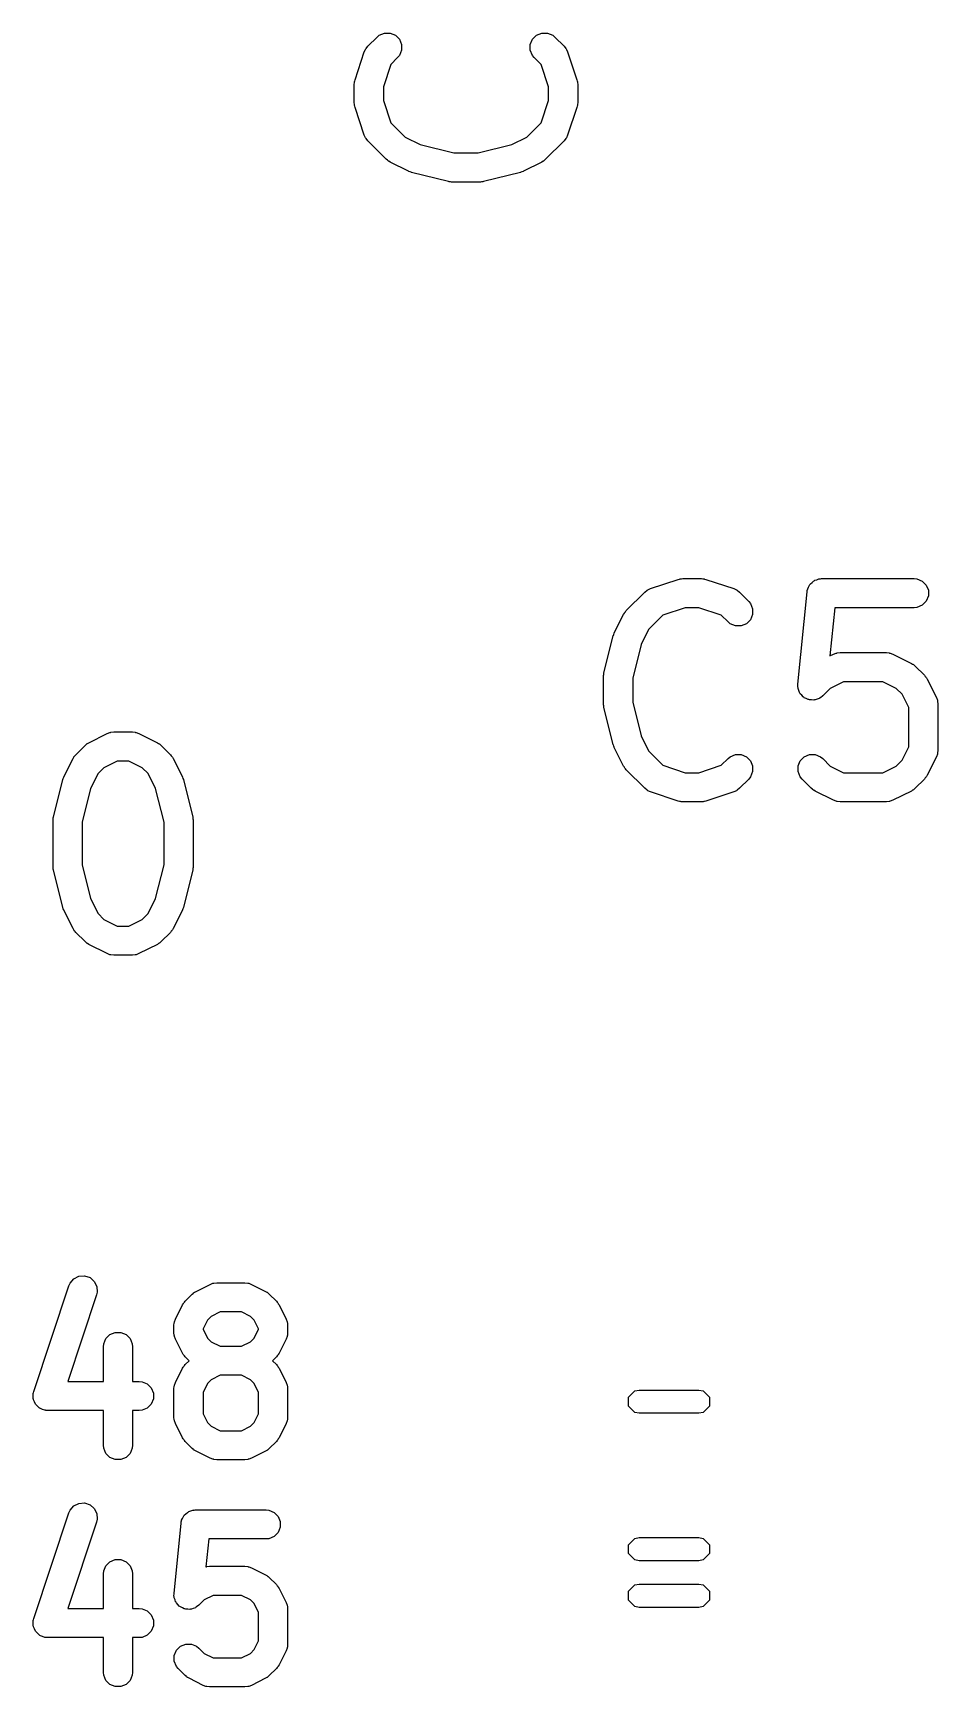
# Model space of a CAD drawing. Extents: x 1.07 to 8.07, y -3.47 to -0.77.
# Drawn here: x 5.9243 to 6.1077, y -1.8441 to -1.5086 of the extents above; entities that cross this region are included whole.
import ezdxf

# ---------------------------------------------------------------- set-up
doc = ezdxf.new("R2010")
doc.units = 0
doc.header["$MEASUREMENT"] = 0
doc.layers.add('BLACK', color=7, linetype='CONTINUOUS')

msp = doc.modelspace()

# ---------------------------------------------------------------- linework, layer by layer
at = {"layer": 'BLACK', "linetype": 'CONTINUOUS'}
for p, q in [((5.9921, -1.51132), (5.99398, -1.50944)), ((5.99398, -1.50944), (5.99442, -1.50907)), ((5.99442, -1.50907), (5.99549, -1.50863)), ((5.99549, -1.50863), (5.99664, -1.50863)), ((5.99664, -1.50863), (5.99771, -1.50907)), ((5.99771, -1.50907), (5.99852, -1.50989)), ((6.02548, -1.50989), (6.0263, -1.50907)), ((6.0263, -1.50907), (6.02736, -1.50863)), ((6.02736, -1.50863), (6.02851, -1.50863)), ((6.02851, -1.50863), (6.02958, -1.50907)), ((6.02958, -1.50907), (6.03002, -1.50944)), ((6.03002, -1.50944), (6.0319, -1.51132)), ((5.98951, -1.5181), (5.99139, -1.51247)), ((5.99139, -1.51247), (5.99163, -1.51194)), ((5.99163, -1.51194), (5.99169, -1.51186)), ((5.99169, -1.51186), (5.99174, -1.51176)), ((5.99174, -1.51176), (5.9921, -1.51132)), ((5.99852, -1.50989), (5.99896, -1.51095)), ((5.99896, -1.51211), (5.99852, -1.51317)), ((5.99896, -1.51095), (5.99896, -1.51211)), ((6.02504, -1.51095), (6.02548, -1.50989)), ((6.02504, -1.51211), (6.02504, -1.51095)), ((6.02548, -1.51317), (6.02504, -1.51211)), ((6.0319, -1.51132), (6.03227, -1.51176)), ((6.03227, -1.51176), (6.03231, -1.51186)), ((6.03231, -1.51186), (6.03238, -1.51194)), ((6.03238, -1.51194), (6.03261, -1.51247)), ((6.03261, -1.51247), (6.03449, -1.5181)), ((5.99677, -1.515), (5.99527, -1.51951)), ((5.99815, -1.51362), (5.99677, -1.515)), ((5.99852, -1.51317), (5.99815, -1.51362)), ((6.02585, -1.51362), (6.02548, -1.51317)), ((6.02723, -1.515), (6.02585, -1.51362)), ((6.02873, -1.51951), (6.02723, -1.515)), ((5.98936, -1.51903), (5.98939, -1.51874)), ((5.98936, -1.52278), (5.98936, -1.51903)), ((5.98939, -1.51866), (5.98941, -1.51856)), ((5.98939, -1.51874), (5.98939, -1.51866)), ((5.98941, -1.51856), (5.98942, -1.51845)), ((5.98942, -1.51845), (5.98945, -1.51838)), ((5.98945, -1.51838), (5.98951, -1.5181)), ((5.99527, -1.51951), (5.99527, -1.5223)), ((6.02873, -1.5223), (6.02873, -1.51951)), ((6.03449, -1.5181), (6.03455, -1.51838)), ((6.03455, -1.51838), (6.03458, -1.51845)), ((6.03458, -1.51845), (6.03459, -1.51856)), ((6.03459, -1.51856), (6.03462, -1.51866)), ((6.03462, -1.51866), (6.03461, -1.51874)), ((6.03461, -1.51874), (6.03464, -1.51903)), ((6.03464, -1.51903), (6.03464, -1.52278)), ((5.98939, -1.52307), (5.98936, -1.52278)), ((5.99527, -1.5223), (5.99677, -1.52681)), ((6.02723, -1.52681), (6.02873, -1.5223)), ((6.03464, -1.52278), (6.03461, -1.52307)), ((5.98939, -1.52315), (5.98939, -1.52307)), ((5.98941, -1.52325), (5.98939, -1.52315)), ((5.98942, -1.52335), (5.98941, -1.52325)), ((5.98945, -1.52343), (5.98942, -1.52335)), ((5.98951, -1.52371), (5.98945, -1.52343)), ((5.99139, -1.52934), (5.98951, -1.52371)), ((6.03449, -1.52371), (6.03261, -1.52934)), ((6.03455, -1.52343), (6.03449, -1.52371)), ((6.03458, -1.52335), (6.03455, -1.52343)), ((6.03459, -1.52325), (6.03458, -1.52335)), ((6.03462, -1.52315), (6.03459, -1.52325)), ((6.03461, -1.52307), (6.03462, -1.52315)), ((5.99163, -1.52987), (5.99139, -1.52934)), ((5.99677, -1.52681), (5.99969, -1.52973)), ((6.02431, -1.52973), (6.02723, -1.52681)), ((6.03261, -1.52934), (6.03238, -1.52987)), ((5.99169, -1.52995), (5.99163, -1.52987)), ((5.99174, -1.53004), (5.99169, -1.52995)), ((5.9921, -1.53049), (5.99174, -1.53004)), ((5.99585, -1.53424), (5.9921, -1.53049)), ((5.99969, -1.52973), (6.00272, -1.53124)), ((6.00272, -1.53124), (6.00955, -1.53295)), ((6.00955, -1.53295), (6.01445, -1.53295)), ((6.01445, -1.53295), (6.02128, -1.53124)), ((6.02128, -1.53124), (6.02431, -1.52973)), ((6.0319, -1.53049), (6.02815, -1.53424)), ((6.03227, -1.53004), (6.0319, -1.53049)), ((6.03231, -1.52995), (6.03227, -1.53004)), ((6.03238, -1.52987), (6.03231, -1.52995)), ((5.99608, -1.53443), (5.99585, -1.53424)), ((5.99613, -1.53448), (5.99608, -1.53443)), ((5.99622, -1.53454), (5.99613, -1.53448)), ((5.9963, -1.53461), (5.99622, -1.53454)), ((5.99637, -1.53464), (5.9963, -1.53461)), ((5.99662, -1.53479), (5.99637, -1.53464)), ((6.00037, -1.53667), (5.99662, -1.53479)), ((6.02738, -1.53479), (6.02363, -1.53667)), ((6.02763, -1.53464), (6.02738, -1.53479)), ((6.0277, -1.53461), (6.02763, -1.53464)), ((6.02778, -1.53454), (6.0277, -1.53461)), ((6.02787, -1.53448), (6.02778, -1.53454)), ((6.02792, -1.53443), (6.02787, -1.53448)), ((6.02815, -1.53424), (6.02792, -1.53443)), ((6.00041, -1.53668), (6.00037, -1.53667)), ((6.00043, -1.5367), (6.00041, -1.53668)), ((6.00067, -1.53678), (6.00043, -1.5367)), ((6.00091, -1.53687), (6.00067, -1.53678)), ((6.00093, -1.53688), (6.00091, -1.53687)), ((6.00097, -1.53689), (6.00093, -1.53688)), ((6.00847, -1.53877), (6.00097, -1.53689)), ((6.00857, -1.53878), (6.00847, -1.53877)), ((6.00861, -1.5388), (6.00857, -1.53878)), ((6.00883, -1.53882), (6.00861, -1.5388)), ((6.00905, -1.53885), (6.00883, -1.53882)), ((6.00909, -1.53884), (6.00905, -1.53885)), ((6.00919, -1.53885), (6.00909, -1.53884)), ((6.01481, -1.53885), (6.00919, -1.53885)), ((6.01491, -1.53884), (6.01481, -1.53885)), ((6.01496, -1.53885), (6.01491, -1.53884)), ((6.01517, -1.53882), (6.01496, -1.53885)), ((6.01539, -1.5388), (6.01517, -1.53882)), ((6.01543, -1.53878), (6.01539, -1.5388)), ((6.01553, -1.53877), (6.01543, -1.53878)), ((6.02303, -1.53689), (6.01553, -1.53877)), ((6.02307, -1.53688), (6.02303, -1.53689)), ((6.02309, -1.53687), (6.02307, -1.53688)), ((6.02333, -1.53678), (6.02309, -1.53687)), ((6.02357, -1.5367), (6.02333, -1.53678)), ((6.02359, -1.53668), (6.02357, -1.5367)), ((6.02363, -1.53667), (6.02359, -1.53668)), ((6.0494, -1.62131), (6.05503, -1.61944)), ((6.05503, -1.61944), (6.05531, -1.61937)), ((6.05531, -1.61937), (6.05539, -1.61934)), ((6.05539, -1.61934), (6.05549, -1.61933)), ((6.05549, -1.61933), (6.05559, -1.61931)), ((6.05559, -1.61931), (6.05567, -1.61931)), ((6.05567, -1.61931), (6.05596, -1.61928)), ((6.05596, -1.61928), (6.05971, -1.61928)), ((6.05971, -1.61928), (6.06, -1.61931)), ((6.06, -1.61931), (6.06008, -1.61931)), ((6.06008, -1.61931), (6.06018, -1.61933)), ((6.06018, -1.61933), (6.06029, -1.61934)), ((6.06029, -1.61934), (6.06036, -1.61937)), ((6.06036, -1.61937), (6.06065, -1.61944)), ((6.06065, -1.61944), (6.06627, -1.62131)), ((6.0818, -1.62036), (6.08214, -1.62009)), ((6.08214, -1.62009), (6.08244, -1.61978)), ((6.08244, -1.61978), (6.08258, -1.61972)), ((6.08258, -1.61972), (6.0827, -1.61963)), ((6.0827, -1.61963), (6.08311, -1.61951)), ((6.08311, -1.61951), (6.08351, -1.61934)), ((6.08351, -1.61934), (6.08373, -1.61932)), ((6.08373, -1.61932), (6.0838, -1.6193)), ((6.0838, -1.6193), (6.08387, -1.61931)), ((6.08387, -1.61931), (6.08408, -1.61928)), ((6.08408, -1.61928), (6.10283, -1.61928)), ((6.10283, -1.61928), (6.10341, -1.61934)), ((6.10341, -1.61934), (6.10447, -1.61978)), ((6.10447, -1.61978), (6.10529, -1.6206)), ((6.0445, -1.62577), (6.04825, -1.62202)), ((6.04825, -1.62202), (6.0487, -1.62166)), ((6.0487, -1.62166), (6.0488, -1.62162)), ((6.0488, -1.62162), (6.04888, -1.62155)), ((6.04888, -1.62155), (6.0494, -1.62131)), ((6.06627, -1.62131), (6.0668, -1.62155)), ((6.0668, -1.62155), (6.06688, -1.62162)), ((6.06688, -1.62162), (6.06698, -1.62166)), ((6.06698, -1.62166), (6.06742, -1.62202)), ((6.06742, -1.62202), (6.0693, -1.6239)), ((6.07927, -1.64069), (6.08115, -1.62194)), ((6.08115, -1.62194), (6.08119, -1.62173)), ((6.08119, -1.62166), (6.08122, -1.62159)), ((6.08119, -1.62173), (6.08119, -1.62166)), ((6.08122, -1.62159), (6.08126, -1.62138)), ((6.08126, -1.62138), (6.08146, -1.621)), ((6.08146, -1.621), (6.08163, -1.6206)), ((6.08163, -1.6206), (6.08173, -1.62049)), ((6.08173, -1.62049), (6.0818, -1.62036)), ((6.10529, -1.6206), (6.10573, -1.62166)), ((6.10573, -1.62281), (6.10529, -1.62388)), ((6.10573, -1.62166), (6.10573, -1.62281)), ((6.04207, -1.63029), (6.04395, -1.62654)), ((6.04395, -1.62654), (6.0441, -1.62629)), ((6.0441, -1.62629), (6.04413, -1.62622)), ((6.04413, -1.62622), (6.0442, -1.62614)), ((6.0442, -1.62614), (6.04426, -1.62605)), ((6.04426, -1.62605), (6.04431, -1.626)), ((6.04431, -1.626), (6.0445, -1.62577)), ((6.05193, -1.62669), (6.04901, -1.62961)), ((6.05644, -1.62519), (6.05193, -1.62669)), ((6.05923, -1.62519), (6.05644, -1.62519)), ((6.06374, -1.62669), (6.05923, -1.62519)), ((6.06512, -1.62807), (6.06374, -1.62669)), ((6.0693, -1.6239), (6.06967, -1.62435)), ((6.06967, -1.62435), (6.07011, -1.62541)), ((6.07011, -1.62656), (6.06967, -1.62763)), ((6.07011, -1.62541), (6.07011, -1.62656)), ((6.08676, -1.62519), (6.08578, -1.63496)), ((6.10283, -1.62519), (6.08676, -1.62519)), ((6.10341, -1.62513), (6.10283, -1.62519)), ((6.10447, -1.62469), (6.10341, -1.62513)), ((6.10529, -1.62388), (6.10447, -1.62469)), ((6.04901, -1.62961), (6.0475, -1.63264)), ((6.06557, -1.62844), (6.06512, -1.62807)), ((6.06663, -1.62888), (6.06557, -1.62844)), ((6.06779, -1.62888), (6.06663, -1.62888)), ((6.06885, -1.62844), (6.06779, -1.62888)), ((6.06967, -1.62763), (6.06885, -1.62844)), ((6.03997, -1.63839), (6.04185, -1.63089)), ((6.04185, -1.63089), (6.04186, -1.63085)), ((6.04186, -1.63085), (6.04187, -1.63083)), ((6.04187, -1.63083), (6.04196, -1.63059)), ((6.04196, -1.63059), (6.04204, -1.63035)), ((6.04204, -1.63035), (6.04206, -1.63033)), ((6.04206, -1.63033), (6.04207, -1.63029)), ((6.0475, -1.63264), (6.04579, -1.63947)), ((6.08578, -1.63496), (6.08651, -1.63459)), ((6.08651, -1.63459), (6.08705, -1.63439)), ((6.08705, -1.63439), (6.08716, -1.63438)), ((6.08716, -1.63438), (6.08726, -1.63434)), ((6.08726, -1.63434), (6.08783, -1.63428)), ((6.08783, -1.63428), (6.09721, -1.63428)), ((6.09721, -1.63428), (6.09778, -1.63434)), ((6.09778, -1.63434), (6.09788, -1.63438)), ((6.09788, -1.63438), (6.09799, -1.63439)), ((6.09799, -1.63439), (6.09853, -1.63459)), ((6.09853, -1.63459), (6.10228, -1.63647)), ((6.10228, -1.63647), (6.10252, -1.63662)), ((6.10252, -1.63662), (6.1026, -1.63665)), ((6.1026, -1.63665), (6.10268, -1.63672)), ((6.10268, -1.63672), (6.10277, -1.63678)), ((6.10277, -1.63678), (6.10282, -1.63684)), ((6.10282, -1.63684), (6.10304, -1.63702)), ((6.03989, -1.63897), (6.03992, -1.63875)), ((6.0399, -1.63901), (6.03989, -1.63897)), ((6.03989, -1.63911), (6.0399, -1.63901)), ((6.03989, -1.64473), (6.03989, -1.63911)), ((6.03992, -1.63875), (6.03994, -1.63853)), ((6.03994, -1.63853), (6.03996, -1.63849)), ((6.03996, -1.63849), (6.03997, -1.63839)), ((6.04579, -1.63947), (6.04579, -1.64437)), ((6.08853, -1.64019), (6.08583, -1.64154)), ((6.09651, -1.64019), (6.08853, -1.64019)), ((6.09921, -1.64154), (6.09651, -1.64019)), ((6.10304, -1.63702), (6.10492, -1.6389)), ((6.10492, -1.6389), (6.1051, -1.63912)), ((6.1051, -1.63912), (6.10516, -1.63917)), ((6.10516, -1.63917), (6.10522, -1.63926)), ((6.10522, -1.63926), (6.10529, -1.63934)), ((6.10529, -1.63934), (6.10532, -1.63942)), ((6.10532, -1.63942), (6.10547, -1.63966)), ((6.10547, -1.63966), (6.10735, -1.64341)), ((6.07927, -1.64127), (6.07927, -1.64069)), ((6.07931, -1.64141), (6.07927, -1.64127)), ((6.07931, -1.64156), (6.07931, -1.64141)), ((6.07948, -1.64196), (6.07931, -1.64156)), ((6.0796, -1.64237), (6.07948, -1.64196)), ((6.0797, -1.64249), (6.0796, -1.64237)), ((6.07975, -1.64263), (6.0797, -1.64249)), ((6.08006, -1.64293), (6.07975, -1.64263)), ((6.08033, -1.64326), (6.08006, -1.64293)), ((6.08046, -1.64333), (6.08033, -1.64326)), ((6.08057, -1.64344), (6.08046, -1.64333)), ((6.08097, -1.6436), (6.08057, -1.64344)), ((6.08135, -1.64381), (6.08097, -1.6436)), ((6.0836, -1.64359), (6.08318, -1.64372)), ((6.08371, -1.6435), (6.0836, -1.64359)), ((6.08385, -1.64344), (6.08371, -1.6435)), ((6.0843, -1.64307), (6.08385, -1.64344)), ((6.08583, -1.64154), (6.0843, -1.64307)), ((6.1004, -1.64273), (6.09921, -1.64154)), ((6.10175, -1.64543), (6.1004, -1.64273)), ((6.10735, -1.64341), (6.10755, -1.64395)), ((6.0399, -1.64483), (6.03989, -1.64473)), ((6.03989, -1.64488), (6.0399, -1.64483)), ((6.03992, -1.64509), (6.03989, -1.64488)), ((6.03994, -1.64531), (6.03992, -1.64509)), ((6.03996, -1.64535), (6.03994, -1.64531)), ((6.03997, -1.64545), (6.03996, -1.64535)), ((6.04185, -1.65295), (6.03997, -1.64545)), ((6.04579, -1.64437), (6.0475, -1.6512)), ((6.0815, -1.64382), (6.08135, -1.64381)), ((6.08163, -1.64388), (6.0815, -1.64382)), ((6.08206, -1.64388), (6.08163, -1.64388)), ((6.08249, -1.64392), (6.08206, -1.64388)), ((6.08264, -1.64388), (6.08249, -1.64392)), ((6.08278, -1.64388), (6.08264, -1.64388)), ((6.08318, -1.64372), (6.08278, -1.64388)), ((6.10175, -1.65341), (6.10175, -1.64543)), ((6.10755, -1.64395), (6.10756, -1.64406)), ((6.10756, -1.64406), (6.1076, -1.64416)), ((6.1076, -1.64416), (6.10766, -1.64473)), ((6.10766, -1.64473), (6.10766, -1.65411)), ((5.94004, -1.65044), (5.94062, -1.65039)), ((5.94062, -1.65039), (5.94437, -1.65039)), ((5.94437, -1.65039), (5.94494, -1.65044)), ((5.9329, -1.655), (5.93478, -1.65313)), ((5.93478, -1.65313), (5.93501, -1.65294)), ((5.93501, -1.65294), (5.93506, -1.65288)), ((5.93506, -1.65288), (5.93515, -1.65283)), ((5.93515, -1.65283), (5.93523, -1.65276)), ((5.93523, -1.65276), (5.9353, -1.65273)), ((5.9353, -1.65273), (5.93555, -1.65257)), ((5.93555, -1.65257), (5.9393, -1.6507)), ((5.9393, -1.6507), (5.93984, -1.65049)), ((5.93984, -1.65049), (5.93994, -1.65048)), ((5.93994, -1.65048), (5.94004, -1.65044)), ((5.94494, -1.65044), (5.94504, -1.65048)), ((5.94504, -1.65048), (5.94515, -1.65049)), ((5.94515, -1.65049), (5.94569, -1.6507)), ((5.94569, -1.6507), (5.94944, -1.65257)), ((5.94944, -1.65257), (5.94968, -1.65273)), ((5.94968, -1.65273), (5.94976, -1.65276)), ((5.94976, -1.65276), (5.94984, -1.65283)), ((5.94984, -1.65283), (5.94993, -1.65288)), ((5.94993, -1.65288), (5.94998, -1.65294)), ((5.94998, -1.65294), (5.9502, -1.65313)), ((5.9502, -1.65313), (5.95208, -1.655)), ((6.04186, -1.65299), (6.04185, -1.65295)), ((6.04187, -1.65301), (6.04186, -1.65299)), ((6.04196, -1.65325), (6.04187, -1.65301)), ((6.04204, -1.65349), (6.04196, -1.65325)), ((6.04206, -1.65351), (6.04204, -1.65349)), ((6.04207, -1.65355), (6.04206, -1.65351)), ((6.04395, -1.6573), (6.04207, -1.65355)), ((6.0475, -1.6512), (6.04901, -1.65423)), ((6.1004, -1.65611), (6.10175, -1.65341)), ((5.93048, -1.65952), (5.93235, -1.65577)), ((5.93235, -1.65577), (5.93251, -1.65552)), ((5.93251, -1.65552), (5.93254, -1.65545)), ((5.93254, -1.65545), (5.9326, -1.65537)), ((5.9326, -1.65537), (5.93266, -1.65528)), ((5.93266, -1.65528), (5.93272, -1.65523)), ((5.93272, -1.65523), (5.9329, -1.655)), ((5.94131, -1.65629), (5.93862, -1.65764)), ((5.94367, -1.65629), (5.94131, -1.65629)), ((5.94637, -1.65764), (5.94367, -1.65629)), ((5.95208, -1.655), (5.95226, -1.65523)), ((5.95226, -1.65523), (5.95232, -1.65528)), ((5.95232, -1.65528), (5.95238, -1.65537)), ((5.95238, -1.65537), (5.95245, -1.65545)), ((5.95245, -1.65545), (5.95248, -1.65552)), ((5.95248, -1.65552), (5.95263, -1.65577)), ((5.95263, -1.65577), (5.95451, -1.65952)), ((6.04901, -1.65423), (6.05193, -1.65715)), ((6.06374, -1.65715), (6.06512, -1.65577)), ((6.06512, -1.65577), (6.06557, -1.6554)), ((6.06557, -1.6554), (6.06663, -1.65496)), ((6.06663, -1.65496), (6.06779, -1.65496)), ((6.06779, -1.65496), (6.06885, -1.6554)), ((6.06885, -1.6554), (6.06967, -1.65622)), ((6.06967, -1.65622), (6.07011, -1.65728)), ((6.07931, -1.65728), (6.07975, -1.65622)), ((6.07975, -1.65622), (6.08057, -1.6554)), ((6.08057, -1.6554), (6.08163, -1.65496)), ((6.08163, -1.65496), (6.08278, -1.65496)), ((6.08278, -1.65496), (6.08385, -1.6554)), ((6.08385, -1.6554), (6.0843, -1.65577)), ((6.0843, -1.65577), (6.08583, -1.65731)), ((6.09921, -1.65731), (6.1004, -1.65611)), ((6.10735, -1.65543), (6.10547, -1.65918)), ((6.10755, -1.65489), (6.10735, -1.65543)), ((6.10756, -1.65478), (6.10755, -1.65489)), ((6.1076, -1.65468), (6.10756, -1.65478)), ((6.10766, -1.65411), (6.1076, -1.65468)), ((5.92838, -1.66762), (5.93025, -1.66012)), ((5.93025, -1.66012), (5.93027, -1.66008)), ((5.93027, -1.66006), (5.93036, -1.65982)), ((5.93027, -1.66008), (5.93027, -1.66006)), ((5.93036, -1.65982), (5.93045, -1.65958)), ((5.93045, -1.65958), (5.93046, -1.65956)), ((5.93046, -1.65956), (5.93048, -1.65952)), ((5.93742, -1.65884), (5.9359, -1.66187)), ((5.93862, -1.65764), (5.93742, -1.65884)), ((5.94756, -1.65884), (5.94637, -1.65764)), ((5.94908, -1.66187), (5.94756, -1.65884)), ((5.95451, -1.65952), (5.95452, -1.65956)), ((5.95452, -1.65956), (5.95454, -1.65958)), ((5.95454, -1.65958), (5.95462, -1.65982)), ((5.95462, -1.65982), (5.95471, -1.66006)), ((5.95471, -1.66006), (5.95471, -1.66008)), ((5.95471, -1.66008), (5.95473, -1.66012)), ((5.95473, -1.66012), (5.9566, -1.66762)), ((6.0441, -1.65755), (6.04395, -1.6573)), ((6.04413, -1.65762), (6.0441, -1.65755)), ((6.0442, -1.6577), (6.04413, -1.65762)), ((6.04426, -1.65779), (6.0442, -1.6577)), ((6.04431, -1.65784), (6.04426, -1.65779)), ((6.0445, -1.65807), (6.04431, -1.65784)), ((6.04825, -1.66182), (6.0445, -1.65807)), ((6.05193, -1.65715), (6.05644, -1.65865)), ((6.05644, -1.65865), (6.05923, -1.65865)), ((6.05923, -1.65865), (6.06374, -1.65715)), ((6.0693, -1.65995), (6.06742, -1.66182)), ((6.06967, -1.6595), (6.0693, -1.65995)), ((6.07011, -1.65843), (6.06967, -1.6595)), ((6.07011, -1.65728), (6.07011, -1.65843)), ((6.07931, -1.65843), (6.07931, -1.65728)), ((6.07975, -1.6595), (6.07931, -1.65843)), ((6.08012, -1.65995), (6.07975, -1.6595)), ((6.082, -1.66182), (6.08012, -1.65995)), ((6.08583, -1.65731), (6.08853, -1.65865)), ((6.08853, -1.65865), (6.09651, -1.65865)), ((6.09651, -1.65865), (6.09921, -1.65731)), ((6.10492, -1.65995), (6.10304, -1.66182)), ((6.1051, -1.65972), (6.10492, -1.65995)), ((6.10516, -1.65967), (6.1051, -1.65972)), ((6.10522, -1.65958), (6.10516, -1.65967)), ((6.10529, -1.6595), (6.10522, -1.65958)), ((6.10532, -1.65943), (6.10529, -1.6595)), ((6.10547, -1.65918), (6.10532, -1.65943)), ((5.9359, -1.66187), (5.9342, -1.6687)), ((5.95079, -1.6687), (5.94908, -1.66187)), ((6.0487, -1.66219), (6.04825, -1.66182)), ((6.0488, -1.66223), (6.0487, -1.66219)), ((6.04888, -1.6623), (6.0488, -1.66223)), ((6.0494, -1.66253), (6.04888, -1.6623)), ((6.05503, -1.66441), (6.0494, -1.66253)), ((6.06627, -1.66253), (6.06065, -1.66441)), ((6.0668, -1.6623), (6.06627, -1.66253)), ((6.06688, -1.66223), (6.0668, -1.6623)), ((6.06698, -1.66219), (6.06688, -1.66223)), ((6.06742, -1.66182), (6.06698, -1.66219)), ((6.08222, -1.66201), (6.082, -1.66182)), ((6.08227, -1.66206), (6.08222, -1.66201)), ((6.08236, -1.66212), (6.08227, -1.66206)), ((6.08244, -1.66219), (6.08236, -1.66212)), ((6.08251, -1.66222), (6.08244, -1.66219)), ((6.08276, -1.66237), (6.08251, -1.66222)), ((6.08651, -1.66425), (6.08276, -1.66237)), ((6.10228, -1.66237), (6.09853, -1.66425)), ((6.10252, -1.66222), (6.10228, -1.66237)), ((6.1026, -1.66219), (6.10252, -1.66222)), ((6.10268, -1.66212), (6.1026, -1.66219)), ((6.10277, -1.66206), (6.10268, -1.66212)), ((6.10282, -1.66201), (6.10277, -1.66206)), ((6.10304, -1.66182), (6.10282, -1.66201)), ((6.05531, -1.66447), (6.05503, -1.66441)), ((6.05539, -1.6645), (6.05531, -1.66447)), ((6.05549, -1.66451), (6.05539, -1.6645)), ((6.05559, -1.66454), (6.05549, -1.66451)), ((6.05567, -1.66453), (6.05559, -1.66454)), ((6.05596, -1.66456), (6.05567, -1.66453)), ((6.05971, -1.66456), (6.05596, -1.66456)), ((6.06, -1.66453), (6.05971, -1.66456)), ((6.06008, -1.66454), (6.06, -1.66453)), ((6.06018, -1.66451), (6.06008, -1.66454)), ((6.06029, -1.6645), (6.06018, -1.66451)), ((6.06036, -1.66447), (6.06029, -1.6645)), ((6.06065, -1.66441), (6.06036, -1.66447)), ((6.08705, -1.66445), (6.08651, -1.66425)), ((6.08716, -1.66446), (6.08705, -1.66445)), ((6.08726, -1.6645), (6.08716, -1.66446)), ((6.08783, -1.66456), (6.08726, -1.6645)), ((6.09721, -1.66456), (6.08783, -1.66456)), ((6.09778, -1.6645), (6.09721, -1.66456)), ((6.09788, -1.66446), (6.09778, -1.6645)), ((6.09799, -1.66445), (6.09788, -1.66446)), ((6.09853, -1.66425), (6.09799, -1.66445)), ((5.92829, -1.66819), (5.92833, -1.66798)), ((5.9283, -1.66824), (5.92829, -1.66819)), ((5.92829, -1.66834), (5.9283, -1.66824)), ((5.92829, -1.67771), (5.92829, -1.66834)), ((5.92833, -1.66798), (5.92835, -1.66776)), ((5.92835, -1.66776), (5.92836, -1.66772)), ((5.92836, -1.66772), (5.92838, -1.66762)), ((5.9342, -1.6687), (5.9342, -1.67735)), ((5.95079, -1.67735), (5.95079, -1.6687)), ((5.9566, -1.66762), (5.95662, -1.66772)), ((5.95662, -1.66772), (5.95664, -1.66776)), ((5.95664, -1.66776), (5.95666, -1.66798)), ((5.95666, -1.66798), (5.95669, -1.66819)), ((5.95669, -1.66819), (5.95668, -1.66824)), ((5.95668, -1.66824), (5.95669, -1.66834)), ((5.95669, -1.66834), (5.95669, -1.67771)), ((5.9283, -1.67781), (5.92829, -1.67771)), ((5.92829, -1.67785), (5.9283, -1.67781)), ((5.92833, -1.67807), (5.92829, -1.67785)), ((5.92835, -1.67829), (5.92833, -1.67807)), ((5.92836, -1.67833), (5.92835, -1.67829)), ((5.92838, -1.67843), (5.92836, -1.67833)), ((5.93025, -1.68593), (5.92838, -1.67843)), ((5.9342, -1.67735), (5.9359, -1.68418)), ((5.94908, -1.68418), (5.95079, -1.67735)), ((5.9566, -1.67843), (5.95473, -1.68593)), ((5.95662, -1.67833), (5.9566, -1.67843)), ((5.95664, -1.67829), (5.95662, -1.67833)), ((5.95666, -1.67807), (5.95664, -1.67829)), ((5.95669, -1.67785), (5.95666, -1.67807)), ((5.95669, -1.67771), (5.95668, -1.67781)), ((5.95668, -1.67781), (5.95669, -1.67785)), ((5.93027, -1.68597), (5.93025, -1.68593)), ((5.93027, -1.68599), (5.93027, -1.68597)), ((5.93036, -1.68623), (5.93027, -1.68599)), ((5.93045, -1.68647), (5.93036, -1.68623)), ((5.93046, -1.68649), (5.93045, -1.68647)), ((5.93048, -1.68653), (5.93046, -1.68649)), ((5.93235, -1.69028), (5.93048, -1.68653)), ((5.9359, -1.68418), (5.93742, -1.68721)), ((5.93742, -1.68721), (5.93862, -1.68841)), ((5.94637, -1.68841), (5.94756, -1.68721)), ((5.94756, -1.68721), (5.94908, -1.68418)), ((5.95451, -1.68653), (5.95263, -1.69028)), ((5.95452, -1.68649), (5.95451, -1.68653)), ((5.95454, -1.68647), (5.95452, -1.68649)), ((5.95462, -1.68623), (5.95454, -1.68647)), ((5.95471, -1.68599), (5.95462, -1.68623)), ((5.95473, -1.68593), (5.95471, -1.68597)), ((5.95471, -1.68597), (5.95471, -1.68599)), ((5.93251, -1.69053), (5.93235, -1.69028)), ((5.93254, -1.6906), (5.93251, -1.69053)), ((5.9326, -1.69068), (5.93254, -1.6906)), ((5.93862, -1.68841), (5.94131, -1.68976)), ((5.94131, -1.68976), (5.94367, -1.68976)), ((5.94367, -1.68976), (5.94637, -1.68841)), ((5.95245, -1.6906), (5.95238, -1.69068)), ((5.95248, -1.69053), (5.95245, -1.6906)), ((5.95263, -1.69028), (5.95248, -1.69053)), ((5.93266, -1.69077), (5.9326, -1.69068)), ((5.93272, -1.69082), (5.93266, -1.69077)), ((5.9329, -1.69105), (5.93272, -1.69082)), ((5.93478, -1.69292), (5.9329, -1.69105)), ((5.93501, -1.69311), (5.93478, -1.69292)), ((5.93506, -1.69317), (5.93501, -1.69311)), ((5.93515, -1.69322), (5.93506, -1.69317)), ((5.93523, -1.69329), (5.93515, -1.69322)), ((5.9353, -1.69332), (5.93523, -1.69329)), ((5.93555, -1.69348), (5.9353, -1.69332)), ((5.9393, -1.69535), (5.93555, -1.69348)), ((5.94944, -1.69348), (5.94569, -1.69535)), ((5.94968, -1.69332), (5.94944, -1.69348)), ((5.94976, -1.69329), (5.94968, -1.69332)), ((5.94984, -1.69322), (5.94976, -1.69329)), ((5.94993, -1.69317), (5.94984, -1.69322)), ((5.94998, -1.69311), (5.94993, -1.69317)), ((5.9502, -1.69292), (5.94998, -1.69311)), ((5.95208, -1.69105), (5.9502, -1.69292)), ((5.95226, -1.69082), (5.95208, -1.69105)), ((5.95232, -1.69077), (5.95226, -1.69082)), ((5.95238, -1.69068), (5.95232, -1.69077)), ((5.93984, -1.69556), (5.9393, -1.69535)), ((5.93994, -1.69556), (5.93984, -1.69556)), ((5.94004, -1.69561), (5.93994, -1.69556)), ((5.94062, -1.69566), (5.94004, -1.69561)), ((5.94437, -1.69566), (5.94062, -1.69566)), ((5.94494, -1.69561), (5.94437, -1.69566)), ((5.94504, -1.69556), (5.94494, -1.69561)), ((5.94515, -1.69556), (5.94504, -1.69556)), ((5.94569, -1.69535), (5.94515, -1.69556)), ((5.93251, -1.76131), (5.93355, -1.76079)), ((5.93355, -1.76079), (5.93469, -1.76071)), ((5.93469, -1.76071), (5.93579, -1.76107)), ((5.93579, -1.76107), (5.93666, -1.76183)), ((5.92438, -1.78413), (5.93152, -1.76271)), ((5.93152, -1.76271), (5.93176, -1.76218)), ((5.93176, -1.76218), (5.93251, -1.76131)), ((5.93666, -1.76183), (5.93717, -1.76286)), ((5.93725, -1.76401), (5.93713, -1.76457)), ((5.93717, -1.76286), (5.93725, -1.76401)), ((5.95509, -1.76584), (5.95652, -1.76441)), ((5.95652, -1.76441), (5.95675, -1.76422)), ((5.95675, -1.76422), (5.9568, -1.76416)), ((5.9568, -1.76416), (5.95689, -1.76411)), ((5.95689, -1.76411), (5.95697, -1.76404)), ((5.95697, -1.76404), (5.95704, -1.76401)), ((5.95704, -1.76401), (5.95729, -1.76386)), ((5.95729, -1.76386), (5.96015, -1.76243)), ((5.96015, -1.76243), (5.96069, -1.76222)), ((5.96069, -1.76222), (5.96079, -1.76221)), ((5.96079, -1.76221), (5.96089, -1.76217)), ((5.96089, -1.76217), (5.96147, -1.76211)), ((5.96147, -1.76211), (5.96718, -1.76211)), ((5.96718, -1.76211), (5.96776, -1.76217)), ((5.96776, -1.76217), (5.96786, -1.76221)), ((5.96786, -1.76221), (5.96796, -1.76222)), ((5.96796, -1.76222), (5.9685, -1.76243)), ((5.9685, -1.76243), (5.97136, -1.76386)), ((5.97136, -1.76386), (5.97161, -1.76401)), ((5.97161, -1.76401), (5.97168, -1.76404)), ((5.97168, -1.76404), (5.97176, -1.76411)), ((5.97176, -1.76411), (5.97185, -1.76416)), ((5.97185, -1.76416), (5.9719, -1.76422)), ((5.9719, -1.76422), (5.97213, -1.76441)), ((5.97213, -1.76441), (5.97356, -1.76584)), ((5.93713, -1.76457), (5.93128, -1.78211)), ((5.95311, -1.76946), (5.95454, -1.7666)), ((5.95454, -1.7666), (5.9547, -1.76636)), ((5.9547, -1.76636), (5.95473, -1.76628)), ((5.95473, -1.76628), (5.95479, -1.7662)), ((5.95479, -1.7662), (5.95485, -1.76611)), ((5.95485, -1.76611), (5.95491, -1.76606)), ((5.95491, -1.76606), (5.95509, -1.76584)), ((5.97356, -1.76584), (5.97374, -1.76606)), ((5.97374, -1.76606), (5.9738, -1.76611)), ((5.9738, -1.76611), (5.97386, -1.7662)), ((5.97386, -1.7662), (5.97392, -1.76628)), ((5.97392, -1.76628), (5.97395, -1.76636)), ((5.97395, -1.76636), (5.97411, -1.7666)), ((5.97411, -1.7666), (5.97554, -1.76946)), ((5.9528, -1.77078), (5.95286, -1.77021)), ((5.9528, -1.77221), (5.9528, -1.77078)), ((5.95286, -1.77021), (5.9529, -1.77011)), ((5.9529, -1.77011), (5.95291, -1.77)), ((5.95291, -1.77), (5.95311, -1.76946)), ((5.95961, -1.76967), (5.95871, -1.77148)), ((5.96036, -1.76892), (5.95961, -1.76967)), ((5.96216, -1.76802), (5.96036, -1.76892)), ((5.96649, -1.76802), (5.96216, -1.76802)), ((5.96829, -1.76892), (5.96649, -1.76802)), ((5.96904, -1.76967), (5.96829, -1.76892)), ((5.96994, -1.77148), (5.96904, -1.76967)), ((5.97554, -1.76946), (5.97574, -1.77)), ((5.97574, -1.77), (5.97575, -1.77011)), ((5.97575, -1.77011), (5.97579, -1.77021)), ((5.97579, -1.77021), (5.97585, -1.77078)), ((5.97585, -1.77078), (5.97585, -1.77221)), ((5.93852, -1.77507), (5.93857, -1.77449)), ((5.93857, -1.77449), (5.93901, -1.77343)), ((5.93901, -1.77343), (5.93983, -1.77261)), ((5.93983, -1.77261), (5.94089, -1.77217)), ((5.94089, -1.77217), (5.94204, -1.77217)), ((5.94204, -1.77217), (5.94311, -1.77261)), ((5.94311, -1.77261), (5.94392, -1.77343)), ((5.94392, -1.77343), (5.94436, -1.77449)), ((5.94436, -1.77449), (5.94442, -1.77507)), ((5.95286, -1.77279), (5.9528, -1.77221)), ((5.9529, -1.77288), (5.95286, -1.77279)), ((5.95291, -1.77299), (5.9529, -1.77288)), ((5.95311, -1.77353), (5.95291, -1.77299)), ((5.95454, -1.77639), (5.95311, -1.77353)), ((5.95871, -1.77148), (5.95871, -1.77151)), ((5.95871, -1.77151), (5.95961, -1.77332)), ((5.95961, -1.77332), (5.96036, -1.77407)), ((5.96036, -1.77407), (5.96216, -1.77497)), ((5.96649, -1.77497), (5.96829, -1.77407)), ((5.96829, -1.77407), (5.96904, -1.77332)), ((5.96904, -1.77332), (5.96994, -1.77151)), ((5.96994, -1.77151), (5.96994, -1.77148)), ((5.97554, -1.77353), (5.97411, -1.77639)), ((5.97574, -1.77299), (5.97554, -1.77353)), ((5.97575, -1.77288), (5.97574, -1.77299)), ((5.97579, -1.77279), (5.97575, -1.77288)), ((5.97585, -1.77221), (5.97579, -1.77279)), ((5.93852, -1.78211), (5.93852, -1.77507)), ((5.94442, -1.77507), (5.94442, -1.78211)), ((5.9547, -1.77664), (5.95454, -1.77639)), ((5.95473, -1.77671), (5.9547, -1.77664)), ((5.95479, -1.77679), (5.95473, -1.77671)), ((5.95485, -1.77688), (5.95479, -1.77679)), ((5.95491, -1.77693), (5.95485, -1.77688)), ((5.95509, -1.77716), (5.95491, -1.77693)), ((5.95586, -1.77792), (5.95509, -1.77716)), ((5.96216, -1.77497), (5.96649, -1.77497)), ((5.97356, -1.77716), (5.97279, -1.77792)), ((5.97374, -1.77693), (5.97356, -1.77716)), ((5.9738, -1.77688), (5.97374, -1.77693)), ((5.97386, -1.77679), (5.9738, -1.77688)), ((5.97392, -1.77671), (5.97386, -1.77679)), ((5.97395, -1.77664), (5.97392, -1.77671)), ((5.97411, -1.77639), (5.97395, -1.77664)), ((5.95311, -1.78232), (5.95454, -1.77946)), ((5.95454, -1.77946), (5.9547, -1.77921)), ((5.9547, -1.77921), (5.95473, -1.77914)), ((5.95473, -1.77914), (5.95479, -1.77906)), ((5.95479, -1.77906), (5.95485, -1.77897)), ((5.95485, -1.77897), (5.95491, -1.77892)), ((5.95491, -1.77892), (5.95509, -1.77869)), ((5.95509, -1.77869), (5.95586, -1.77792)), ((5.96216, -1.78088), (5.96036, -1.78178)), ((5.96649, -1.78088), (5.96216, -1.78088)), ((5.96829, -1.78178), (5.96649, -1.78088)), ((5.97279, -1.77792), (5.97356, -1.77869)), ((5.97356, -1.77869), (5.97374, -1.77892)), ((5.97374, -1.77892), (5.9738, -1.77897)), ((5.9738, -1.77897), (5.97386, -1.77906)), ((5.97386, -1.77906), (5.97392, -1.77914)), ((5.97392, -1.77914), (5.97395, -1.77921)), ((5.97395, -1.77921), (5.97411, -1.77946)), ((5.97411, -1.77946), (5.97554, -1.78232)), ((5.92425, -1.7847), (5.92429, -1.78455)), ((5.92429, -1.78449), (5.92432, -1.78442)), ((5.92429, -1.78455), (5.92429, -1.78449)), ((5.92432, -1.78442), (5.92438, -1.78413)), ((5.93128, -1.78211), (5.93852, -1.78211)), ((5.94442, -1.78211), (5.94575, -1.78211)), ((5.94575, -1.78211), (5.94633, -1.78217)), ((5.94633, -1.78217), (5.94739, -1.78261)), ((5.94739, -1.78261), (5.94821, -1.78343)), ((5.94821, -1.78343), (5.94865, -1.78449)), ((5.94865, -1.78449), (5.94865, -1.78564)), ((5.9528, -1.78364), (5.95286, -1.78306)), ((5.9528, -1.78935), (5.9528, -1.78364)), ((5.95286, -1.78306), (5.9529, -1.78296)), ((5.9529, -1.78296), (5.95291, -1.78286)), ((5.95291, -1.78286), (5.95311, -1.78232)), ((5.95961, -1.78253), (5.95871, -1.78434)), ((5.95871, -1.78434), (5.95871, -1.78866)), ((5.96036, -1.78178), (5.95961, -1.78253)), ((5.96904, -1.78253), (5.96829, -1.78178)), ((5.96994, -1.78434), (5.96904, -1.78253)), ((5.96994, -1.78866), (5.96994, -1.78434)), ((5.97554, -1.78232), (5.97574, -1.78286)), ((5.97574, -1.78286), (5.97575, -1.78296)), ((5.97575, -1.78296), (5.97579, -1.78306)), ((5.97579, -1.78306), (5.97585, -1.78364)), ((5.97585, -1.78364), (5.97585, -1.78935)), ((6.04492, -1.78532), (6.0462, -1.78404)), ((6.0462, -1.78404), (6.0471, -1.78386)), ((6.0471, -1.78386), (6.0592, -1.78386)), ((6.0592, -1.78386), (6.0601, -1.78404)), ((6.0601, -1.78404), (6.06138, -1.78532)), ((5.92429, -1.78517), (5.92425, -1.7847)), ((5.92429, -1.78564), (5.92429, -1.78517)), ((5.92433, -1.78574), (5.92429, -1.78564)), ((5.92433, -1.78585), (5.92433, -1.78574)), ((5.92455, -1.78627), (5.92433, -1.78585)), ((5.92473, -1.78671), (5.92455, -1.78627)), ((5.9248, -1.78678), (5.92473, -1.78671)), ((5.92485, -1.78688), (5.9248, -1.78678)), ((5.92521, -1.78719), (5.92485, -1.78688)), ((5.92554, -1.78752), (5.92521, -1.78719)), ((5.92564, -1.78756), (5.92554, -1.78752)), ((5.92572, -1.78763), (5.92564, -1.78756)), ((5.92617, -1.78778), (5.92572, -1.78763)), ((5.92661, -1.78796), (5.92617, -1.78778)), ((5.94739, -1.78752), (5.94633, -1.78796)), ((5.94821, -1.78671), (5.94739, -1.78752)), ((5.94865, -1.78564), (5.94821, -1.78671)), ((6.04492, -1.78712), (6.04492, -1.78532)), ((6.0462, -1.7884), (6.04492, -1.78712)), ((6.06138, -1.78712), (6.0601, -1.7884)), ((6.06138, -1.78532), (6.06138, -1.78712)), ((5.92676, -1.78798), (5.92661, -1.78796)), ((5.92681, -1.788), (5.92676, -1.78798)), ((5.92689, -1.78799), (5.92681, -1.788)), ((5.92718, -1.78802), (5.92689, -1.78799)), ((5.93852, -1.78802), (5.92718, -1.78802)), ((5.93852, -1.79507), (5.93852, -1.78802)), ((5.94575, -1.78802), (5.94442, -1.78802)), ((5.94442, -1.78802), (5.94442, -1.79507)), ((5.94633, -1.78796), (5.94575, -1.78802)), ((5.95286, -1.78993), (5.9528, -1.78935)), ((5.9529, -1.79003), (5.95286, -1.78993)), ((5.95291, -1.79013), (5.9529, -1.79003)), ((5.95311, -1.79067), (5.95291, -1.79013)), ((5.95454, -1.79353), (5.95311, -1.79067)), ((5.95871, -1.78866), (5.95961, -1.79046)), ((5.95961, -1.79046), (5.96036, -1.79121)), ((5.96036, -1.79121), (5.96216, -1.79211)), ((5.96649, -1.79211), (5.96829, -1.79121)), ((5.96829, -1.79121), (5.96904, -1.79046)), ((5.96904, -1.79046), (5.96994, -1.78866)), ((5.97554, -1.79067), (5.97411, -1.79353)), ((5.97574, -1.79013), (5.97554, -1.79067)), ((5.97575, -1.79003), (5.97574, -1.79013)), ((5.97579, -1.78993), (5.97575, -1.79003)), ((5.97585, -1.78935), (5.97579, -1.78993)), ((6.0471, -1.78858), (6.0462, -1.7884)), ((6.0592, -1.78858), (6.0471, -1.78858)), ((6.0601, -1.7884), (6.0592, -1.78858)), ((5.9547, -1.79378), (5.95454, -1.79353)), ((5.95473, -1.79385), (5.9547, -1.79378)), ((5.95479, -1.79393), (5.95473, -1.79385)), ((5.95485, -1.79402), (5.95479, -1.79393)), ((5.95491, -1.79407), (5.95485, -1.79402)), ((5.95509, -1.7943), (5.95491, -1.79407)), ((5.95652, -1.79573), (5.95509, -1.7943)), ((5.96216, -1.79211), (5.96649, -1.79211)), ((5.97356, -1.7943), (5.97213, -1.79573)), ((5.97374, -1.79407), (5.97356, -1.7943)), ((5.9738, -1.79402), (5.97374, -1.79407)), ((5.97386, -1.79393), (5.9738, -1.79402)), ((5.97392, -1.79385), (5.97386, -1.79393)), ((5.97395, -1.79378), (5.97392, -1.79385)), ((5.97411, -1.79353), (5.97395, -1.79378)), ((5.93857, -1.79564), (5.93852, -1.79507)), ((5.93901, -1.79671), (5.93857, -1.79564)), ((5.93983, -1.79752), (5.93901, -1.79671)), ((5.94089, -1.79796), (5.93983, -1.79752)), ((5.94204, -1.79796), (5.94089, -1.79796)), ((5.94311, -1.79752), (5.94204, -1.79796)), ((5.94392, -1.79671), (5.94311, -1.79752)), ((5.94436, -1.79564), (5.94392, -1.79671)), ((5.94442, -1.79507), (5.94436, -1.79564)), ((5.95675, -1.79591), (5.95652, -1.79573)), ((5.9568, -1.79597), (5.95675, -1.79591)), ((5.95689, -1.79603), (5.9568, -1.79597)), ((5.95697, -1.79609), (5.95689, -1.79603)), ((5.95704, -1.79612), (5.95697, -1.79609)), ((5.95729, -1.79628), (5.95704, -1.79612)), ((5.96015, -1.79771), (5.95729, -1.79628)), ((5.96069, -1.79792), (5.96015, -1.79771)), ((5.96079, -1.79792), (5.96069, -1.79792)), ((5.96089, -1.79796), (5.96079, -1.79792)), ((5.96147, -1.79802), (5.96089, -1.79796)), ((5.96776, -1.79796), (5.96718, -1.79802)), ((5.96786, -1.79792), (5.96776, -1.79796)), ((5.96796, -1.79792), (5.96786, -1.79792)), ((5.9685, -1.79771), (5.96796, -1.79792)), ((5.97136, -1.79628), (5.9685, -1.79771)), ((5.97161, -1.79612), (5.97136, -1.79628)), ((5.97168, -1.79609), (5.97161, -1.79612)), ((5.97176, -1.79603), (5.97168, -1.79609)), ((5.97185, -1.79597), (5.97176, -1.79603)), ((5.9719, -1.79591), (5.97185, -1.79597)), ((5.97213, -1.79573), (5.9719, -1.79591)), ((5.96718, -1.79802), (5.96147, -1.79802)), ((5.93176, -1.80824), (5.93251, -1.80737)), ((5.93251, -1.80737), (5.93355, -1.80685)), ((5.93355, -1.80685), (5.93469, -1.80677)), ((5.93469, -1.80677), (5.93579, -1.80714)), ((5.93579, -1.80714), (5.93666, -1.80789)), ((5.93666, -1.80789), (5.93717, -1.80892)), ((5.92438, -1.8302), (5.93152, -1.80877)), ((5.93713, -1.81064), (5.93128, -1.82818)), ((5.93152, -1.80877), (5.93176, -1.80824)), ((5.93725, -1.81007), (5.93713, -1.81064)), ((5.93717, -1.80892), (5.93725, -1.81007)), ((5.95282, -1.82512), (5.95424, -1.81084)), ((5.95424, -1.81084), (5.95429, -1.81063)), ((5.95429, -1.81055), (5.95431, -1.81049)), ((5.95429, -1.81063), (5.95429, -1.81055)), ((5.95431, -1.81049), (5.95436, -1.81027)), ((5.95436, -1.81027), (5.95456, -1.80989)), ((5.95456, -1.80989), (5.95473, -1.80949)), ((5.95473, -1.80949), (5.95483, -1.80938)), ((5.95483, -1.80938), (5.9549, -1.80925)), ((5.9549, -1.80925), (5.95524, -1.80898)), ((5.95524, -1.80898), (5.95554, -1.80868)), ((5.95554, -1.80868), (5.95568, -1.80862)), ((5.95568, -1.80862), (5.95579, -1.80852)), ((5.95579, -1.80852), (5.95621, -1.8084)), ((5.95621, -1.8084), (5.95661, -1.80823)), ((5.95661, -1.80823), (5.95683, -1.80821)), ((5.95683, -1.80821), (5.9569, -1.80819)), ((5.9569, -1.80819), (5.95697, -1.8082)), ((5.95697, -1.8082), (5.95718, -1.80818)), ((5.95718, -1.80818), (5.97147, -1.80818)), ((5.97147, -1.80818), (5.97204, -1.80823)), ((5.97204, -1.80823), (5.97311, -1.80868)), ((5.97311, -1.80868), (5.97392, -1.80949)), ((5.97392, -1.80949), (5.97436, -1.81055)), ((5.97436, -1.81055), (5.97436, -1.81171)), ((5.95985, -1.81408), (5.95929, -1.81971)), ((5.97147, -1.81408), (5.95985, -1.81408)), ((5.97204, -1.81403), (5.97147, -1.81408)), ((5.97311, -1.81359), (5.97204, -1.81403)), ((5.97392, -1.81277), (5.97311, -1.81359)), ((5.97436, -1.81171), (5.97392, -1.81277)), ((6.04492, -1.81524), (6.0462, -1.81396)), ((6.0462, -1.81396), (6.0471, -1.81378)), ((6.0471, -1.81378), (6.0592, -1.81378)), ((6.0592, -1.81378), (6.0601, -1.81396)), ((6.0601, -1.81396), (6.06138, -1.81524)), ((6.04492, -1.81705), (6.04492, -1.81524)), ((6.0462, -1.81832), (6.04492, -1.81705)), ((6.06138, -1.81705), (6.0601, -1.81832)), ((6.06138, -1.81524), (6.06138, -1.81705)), ((5.93852, -1.82113), (5.93857, -1.82055)), ((5.93852, -1.82818), (5.93852, -1.82113)), ((5.93857, -1.82055), (5.93901, -1.81949)), ((5.93901, -1.81949), (5.93983, -1.81868)), ((5.93983, -1.81868), (5.94089, -1.81823)), ((5.94089, -1.81823), (5.94204, -1.81823)), ((5.94204, -1.81823), (5.94311, -1.81868)), ((5.94311, -1.81868), (5.94392, -1.81949)), ((5.94392, -1.81949), (5.94436, -1.82055)), ((5.94436, -1.82055), (5.94442, -1.82113)), ((5.94442, -1.82113), (5.94442, -1.82818)), ((5.95929, -1.81971), (5.95937, -1.8197)), ((5.95937, -1.8197), (5.95946, -1.81966)), ((5.95946, -1.81966), (5.96004, -1.81961)), ((5.96004, -1.81961), (5.96718, -1.81961)), ((5.96718, -1.81961), (5.96776, -1.81966)), ((5.96776, -1.81966), (5.96786, -1.8197)), ((5.96786, -1.8197), (5.96796, -1.81971)), ((5.96796, -1.81971), (5.9685, -1.81992)), ((5.9685, -1.81992), (5.97136, -1.82135)), ((5.97136, -1.82135), (5.97161, -1.8215)), ((6.0471, -1.8185), (6.0462, -1.81832)), ((6.0592, -1.8185), (6.0471, -1.8185)), ((6.0601, -1.81832), (6.0592, -1.8185)), ((5.97161, -1.8215), (5.97168, -1.82153)), ((5.97168, -1.82153), (5.97176, -1.8216)), ((5.97176, -1.8216), (5.97185, -1.82166)), ((5.97185, -1.82166), (5.9719, -1.82171)), ((5.9719, -1.82171), (5.97213, -1.8219)), ((5.97213, -1.8219), (5.97356, -1.82333)), ((5.97356, -1.82333), (5.97374, -1.82355)), ((5.97374, -1.82355), (5.9738, -1.82361)), ((5.9738, -1.82361), (5.97386, -1.82369)), ((5.97386, -1.82369), (5.97392, -1.82378)), ((5.97392, -1.82378), (5.97395, -1.82385)), ((5.97395, -1.82385), (5.97411, -1.8241)), ((5.97411, -1.8241), (5.97554, -1.82695)), ((6.04492, -1.82469), (6.0462, -1.82341)), ((6.04492, -1.82649), (6.04492, -1.82469)), ((6.0462, -1.82341), (6.0471, -1.82323)), ((6.0471, -1.82323), (6.0592, -1.82323)), ((6.0592, -1.82323), (6.0601, -1.82341)), ((6.0601, -1.82341), (6.06138, -1.82469)), ((6.06138, -1.82469), (6.06138, -1.82649)), ((5.93128, -1.82818), (5.93852, -1.82818)), ((5.94442, -1.82818), (5.94575, -1.82818)), ((5.94575, -1.82818), (5.94633, -1.82823)), ((5.95281, -1.8257), (5.95282, -1.82512)), ((5.95286, -1.82584), (5.95281, -1.8257)), ((5.95286, -1.82599), (5.95286, -1.82584)), ((5.95302, -1.82639), (5.95286, -1.82599)), ((5.95315, -1.8268), (5.95302, -1.82639)), ((5.95324, -1.82692), (5.95315, -1.8268)), ((5.9533, -1.82706), (5.95324, -1.82692)), ((5.9536, -1.82736), (5.9533, -1.82706)), ((5.95388, -1.8277), (5.9536, -1.82736)), ((5.95401, -1.82777), (5.95388, -1.8277)), ((5.95411, -1.82787), (5.95401, -1.82777)), ((5.95451, -1.82804), (5.95411, -1.82787)), ((5.95489, -1.82824), (5.95451, -1.82804)), ((5.95673, -1.82815), (5.95633, -1.82831)), ((5.95714, -1.82802), (5.95673, -1.82815)), ((5.95726, -1.82793), (5.95714, -1.82802)), ((5.95739, -1.82787), (5.95726, -1.82793)), ((5.95784, -1.8275), (5.95739, -1.82787)), ((5.95893, -1.82641), (5.95784, -1.8275)), ((5.96074, -1.82551), (5.95893, -1.82641)), ((5.96649, -1.82551), (5.96074, -1.82551)), ((5.96829, -1.82641), (5.96649, -1.82551)), ((5.96904, -1.82717), (5.96829, -1.82641)), ((5.96994, -1.82897), (5.96904, -1.82717)), ((5.97554, -1.82695), (5.97574, -1.82749)), ((5.97574, -1.82749), (5.97575, -1.8276)), ((5.97575, -1.8276), (5.97579, -1.8277)), ((5.97579, -1.8277), (5.97585, -1.82827)), ((6.0462, -1.82777), (6.04492, -1.82649)), ((6.0471, -1.82795), (6.0462, -1.82777)), ((6.0592, -1.82795), (6.0471, -1.82795)), ((6.0601, -1.82777), (6.0592, -1.82795)), ((6.06138, -1.82649), (6.0601, -1.82777)), ((5.92425, -1.83076), (5.92429, -1.83061)), ((5.92429, -1.83123), (5.92425, -1.83076)), ((5.92429, -1.83055), (5.92432, -1.83048)), ((5.92429, -1.83061), (5.92429, -1.83055)), ((5.92429, -1.83171), (5.92429, -1.83123)), ((5.92432, -1.83048), (5.92438, -1.8302)), ((5.94633, -1.82823), (5.94739, -1.82868)), ((5.94739, -1.82868), (5.94821, -1.82949)), ((5.94821, -1.82949), (5.94865, -1.83055)), ((5.94865, -1.83055), (5.94865, -1.83171)), ((5.95504, -1.82826), (5.95489, -1.82824)), ((5.95518, -1.82831), (5.95504, -1.82826)), ((5.95561, -1.82831), (5.95518, -1.82831)), ((5.95604, -1.82836), (5.95561, -1.82831)), ((5.95618, -1.82831), (5.95604, -1.82836)), ((5.95633, -1.82831), (5.95618, -1.82831)), ((5.96994, -1.83472), (5.96994, -1.82897)), ((5.97585, -1.82827), (5.97585, -1.83542)), ((5.92433, -1.8318), (5.92429, -1.83171)), ((5.92433, -1.83191), (5.92433, -1.8318)), ((5.92455, -1.83233), (5.92433, -1.83191)), ((5.92473, -1.83277), (5.92455, -1.83233)), ((5.9248, -1.83285), (5.92473, -1.83277)), ((5.92485, -1.83294), (5.9248, -1.83285)), ((5.92521, -1.83325), (5.92485, -1.83294)), ((5.92554, -1.83359), (5.92521, -1.83325)), ((5.92564, -1.83363), (5.92554, -1.83359)), ((5.92572, -1.8337), (5.92564, -1.83363)), ((5.92617, -1.83385), (5.92572, -1.8337)), ((5.92661, -1.83403), (5.92617, -1.83385)), ((5.92676, -1.83404), (5.92661, -1.83403)), ((5.92681, -1.83406), (5.92676, -1.83404)), ((5.92689, -1.83405), (5.92681, -1.83406)), ((5.92718, -1.83408), (5.92689, -1.83405)), ((5.93852, -1.83408), (5.92718, -1.83408)), ((5.93852, -1.84113), (5.93852, -1.83408)), ((5.94575, -1.83408), (5.94442, -1.83408)), ((5.94442, -1.83408), (5.94442, -1.84113)), ((5.94633, -1.83403), (5.94575, -1.83408)), ((5.94739, -1.83359), (5.94633, -1.83403)), ((5.94821, -1.83277), (5.94739, -1.83359)), ((5.94865, -1.83171), (5.94821, -1.83277)), ((5.96904, -1.83652), (5.96994, -1.83472)), ((5.95286, -1.8377), (5.9533, -1.83663)), ((5.95286, -1.83885), (5.95286, -1.8377)), ((5.9533, -1.83663), (5.95411, -1.83582)), ((5.95411, -1.83582), (5.95518, -1.83538)), ((5.95518, -1.83538), (5.95633, -1.83538)), ((5.95633, -1.83538), (5.95739, -1.83582)), ((5.95739, -1.83582), (5.95784, -1.83619)), ((5.95784, -1.83619), (5.95893, -1.83728)), ((5.95893, -1.83728), (5.96074, -1.83818)), ((5.96074, -1.83818), (5.96649, -1.83818)), ((5.96649, -1.83818), (5.96829, -1.83728)), ((5.96829, -1.83728), (5.96904, -1.83652)), ((5.97554, -1.83674), (5.97411, -1.83959)), ((5.97574, -1.8362), (5.97554, -1.83674)), ((5.97575, -1.83609), (5.97574, -1.8362)), ((5.97579, -1.83599), (5.97575, -1.83609)), ((5.97585, -1.83542), (5.97579, -1.83599)), ((5.93857, -1.84171), (5.93852, -1.84113)), ((5.94442, -1.84113), (5.94436, -1.84171)), ((5.9533, -1.83991), (5.95286, -1.83885)), ((5.95367, -1.84036), (5.9533, -1.83991)), ((5.95509, -1.84179), (5.95367, -1.84036)), ((5.97356, -1.84036), (5.97213, -1.84179)), ((5.97374, -1.84013), (5.97356, -1.84036)), ((5.9738, -1.84008), (5.97374, -1.84013)), ((5.97386, -1.83999), (5.9738, -1.84008)), ((5.97392, -1.83991), (5.97386, -1.83999)), ((5.97395, -1.83984), (5.97392, -1.83991)), ((5.97411, -1.83959), (5.97395, -1.83984)), ((5.93901, -1.84277), (5.93857, -1.84171)), ((5.93983, -1.84359), (5.93901, -1.84277)), ((5.94089, -1.84403), (5.93983, -1.84359)), ((5.94204, -1.84403), (5.94089, -1.84403)), ((5.94311, -1.84359), (5.94204, -1.84403)), ((5.94392, -1.84277), (5.94311, -1.84359)), ((5.94436, -1.84171), (5.94392, -1.84277)), ((5.95532, -1.84198), (5.95509, -1.84179)), ((5.95537, -1.84203), (5.95532, -1.84198)), ((5.95546, -1.84209), (5.95537, -1.84203)), ((5.95554, -1.84216), (5.95546, -1.84209)), ((5.95561, -1.84219), (5.95554, -1.84216)), ((5.95586, -1.84234), (5.95561, -1.84219)), ((5.95872, -1.84377), (5.95586, -1.84234)), ((5.95926, -1.84398), (5.95872, -1.84377)), ((5.95937, -1.84399), (5.95926, -1.84398)), ((5.95946, -1.84403), (5.95937, -1.84399)), ((5.96004, -1.84408), (5.95946, -1.84403)), ((5.96718, -1.84408), (5.96004, -1.84408)), ((5.96776, -1.84403), (5.96718, -1.84408)), ((5.96786, -1.84399), (5.96776, -1.84403)), ((5.96796, -1.84398), (5.96786, -1.84399)), ((5.9685, -1.84377), (5.96796, -1.84398)), ((5.97136, -1.84234), (5.9685, -1.84377)), ((5.97161, -1.84219), (5.97136, -1.84234)), ((5.97168, -1.84216), (5.97161, -1.84219)), ((5.97176, -1.84209), (5.97168, -1.84216)), ((5.97185, -1.84203), (5.97176, -1.84209)), ((5.9719, -1.84198), (5.97185, -1.84203)), ((5.97213, -1.84179), (5.9719, -1.84198))]:
    msp.add_line(p, q, dxfattribs=at)

doc.saveas('drawing.dxf')
